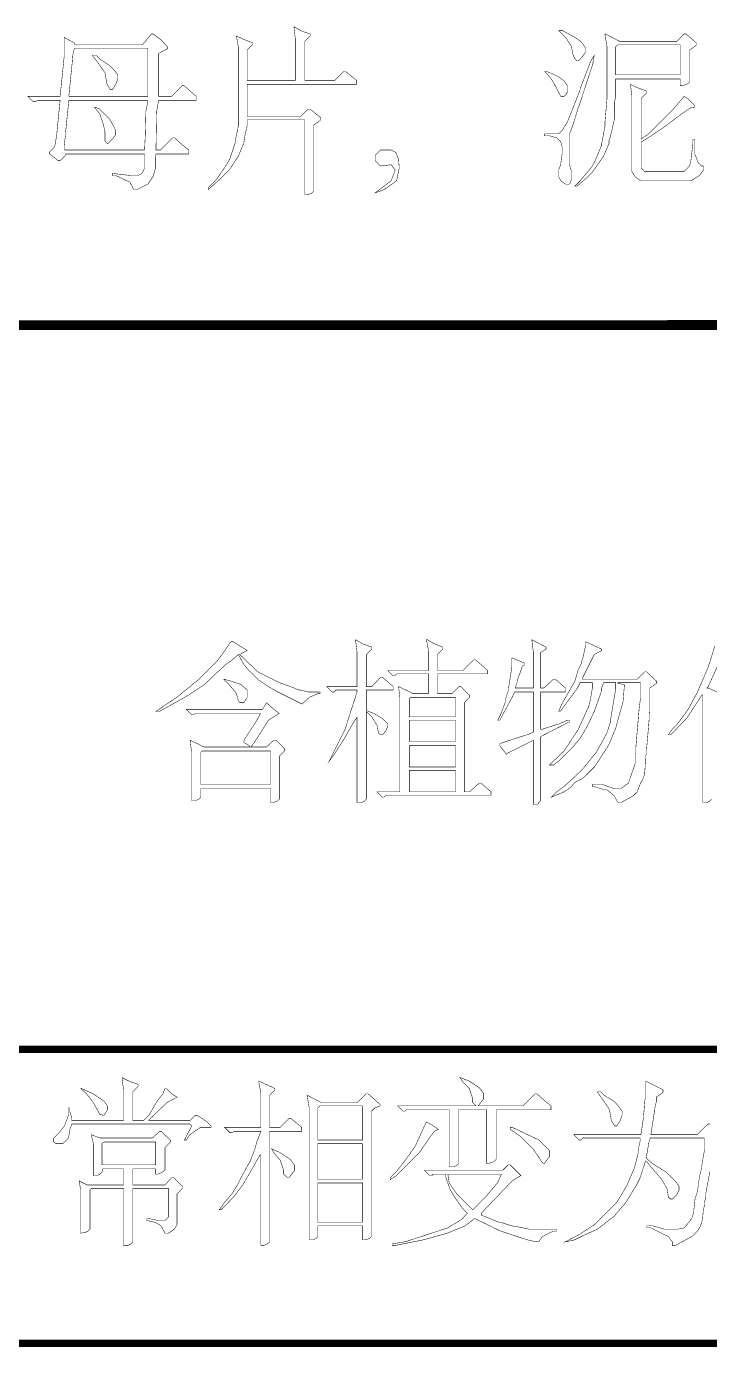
# Model space of a CAD drawing. Extents: x 94 to 452, y -72 to 1042.
# Drawn here: x 310.75 to 324.74, y 393.93 to 420.99 of the extents above; entities that cross this region are included whole.
import ezdxf

# ---------------------------------------------------------------- set-up
doc = ezdxf.new("R2010")
doc.units = 0
doc.header["$MEASUREMENT"] = 0
doc.layers.add('TREE_LAYER', color=7, linetype='Continuous')

msp = doc.modelspace()

# ---------------------------------------------------------------- linework, layer by layer
at = {"layer": 'TREE_LAYER'}
for points, const_width, elevation in [([(313.345539, 420.833776), (313.304362, 420.833776), (313.125931, 420.614168), (311.739656, 420.614168), (311.725931, 420.655344), (311.520048, 420.765148), (311.520048, 420.367109), (311.437695, 419.557305), (311.437695, 419.557305), (310.778872, 419.557305), (310.888676, 419.447501), (310.929852, 419.447501), (310.971029, 419.474952), (311.42397, 419.474952), (311.437695, 419.474952), (311.382793, 418.925933), (311.369068, 418.774952), (311.327891, 418.527893), (311.218088, 418.41809), (311.218088, 418.376913), (311.245539, 418.363188), (311.396519, 418.239658), (311.437695, 418.239658), (311.547499, 418.349462), (311.547499, 418.363188), (311.547499, 418.376913), (313.167107, 418.376913), (313.167107, 418.349462), (313.167107, 418.212207), (313.167107, 418.088678), (313.125931, 417.992599), (313.112205, 417.978874), (313.029852, 417.937697), (312.865146, 417.937697), (312.508284, 417.978874), (312.508284, 417.937697), (312.576911, 417.937697), (312.865146, 417.800442), (312.947499, 417.649462), (313.016127, 417.649462), (313.235735, 417.759266), (313.345539, 417.923972), (313.386715, 418.074952), (313.386715, 418.29456), (313.40044, 418.376913), (314.072989, 418.376913), (314.072989, 418.459266), (313.935735, 418.56907), (313.784754, 418.706325), (313.743578, 418.706325), (313.496519, 418.459266), (313.40044, 418.459266), (313.40044, 418.459266), (313.414166, 419.241619), (313.455342, 419.474952), (313.455342, 419.474952), (314.22397, 419.474952), (314.22397, 419.557305), (313.976911, 419.776913), (313.935735, 419.776913), (313.716127, 419.557305), (313.455342, 419.557305), (313.455342, 419.557305), (313.455342, 420.435737), (313.633774, 420.531815), (313.633774, 420.572992), (313.510244, 420.710246), (313.345539, 420.833776), (313.345539, 420.833776)], 0.01, 44), ([(316.227891, 420.984756), (316.227891, 420.984756), (316.227891, 420.957305), (316.255342, 420.737697), (316.255342, 419.886717), (316.255342, 419.886717), (315.280833, 419.886717), (315.267107, 419.886717), (315.267107, 420.504364), (315.376911, 420.614168), (315.376911, 420.655344), (315.19848, 420.723972), (315.047499, 420.792599), (315.088676, 420.559266), (315.088676, 418.953384), (315.033774, 418.692599), (315.020048, 418.596521), (314.910244, 418.267109), (314.80044, 418.088678), (314.64946, 417.86907), (314.471029, 417.690639), (314.471029, 417.649462), (314.704362, 417.855344), (314.910244, 418.061227), (315.088676, 418.335737), (315.19848, 418.596521), (315.225931, 418.774952), (315.267107, 418.953384), (315.267107, 419.076913), (315.280833, 419.076913), (316.433774, 419.076913), (316.447499, 419.076913), (316.447499, 417.539658), (316.488676, 417.539658), (316.584754, 417.567109), (316.625931, 417.608286), (316.625931, 418.967109), (316.763186, 419.063188), (316.776911, 419.076913), (316.776911, 419.11809), (316.557303, 419.296521), (316.516127, 419.296521), (316.365146, 419.145541), (315.280833, 419.145541), (315.267107, 419.159266), (315.267107, 419.804364), (315.280833, 419.804364), (317.504362, 419.804364), (317.504362, 419.886717), (317.284754, 420.065148), (317.243578, 420.065148), (317.065146, 419.886717), (316.447499, 419.886717), (316.447499, 419.886717), (316.447499, 420.682795), (316.557303, 420.792599), (316.557303, 420.833776), (316.365146, 420.902403), (316.227891, 420.984756), (316.227891, 420.984756)], 0.01, 44), ([(321.731813, 420.902403), (321.64946, 420.902403), (321.80044, 420.751423), (321.910244, 420.572992), (321.937695, 420.422011), (321.978872, 420.325933), (322.020048, 420.284756), (322.047499, 420.284756), (322.129852, 420.367109), (322.19848, 420.463188), (322.19848, 420.545541), (322.116127, 420.66907), (321.978872, 420.765148), (321.731813, 420.902403), (321.731813, 420.902403)], 0.01, 44), ([(322.610244, 420.833776), (322.596519, 420.833776), (322.596519, 420.806325), (322.637695, 420.586717), (322.637695, 419.516129), (322.596519, 419.035737), (322.596519, 418.953384), (322.527891, 418.582795), (322.527891, 418.555344), (322.376911, 418.198482), (322.308284, 418.088678), (322.088676, 417.827893), (321.978872, 417.71809), (322.020048, 417.71809), (322.184754, 417.855344), (322.34946, 418.02005), (322.569068, 418.335737), (322.678872, 418.596521), (322.678872, 418.651423), (322.706323, 418.733776), (322.747499, 418.912207), (322.788676, 419.090639), (322.788676, 419.447501), (322.816127, 419.54358), (322.816127, 419.914168), (322.829852, 419.914168), (324.133774, 419.914168), (324.133774, 419.914168), (324.133774, 419.776913), (324.17495, 419.776913), (324.271029, 419.804364), (324.325931, 419.845541), (324.325931, 420.504364), (324.463186, 420.600442), (324.463186, 420.614168), (324.463186, 420.655344), (324.257303, 420.833776), (324.216127, 420.833776), (324.065146, 420.682795), (322.89848, 420.682795), (322.610244, 420.833776), (322.610244, 420.833776)], 0.01, 44), ([(311.725931, 420.531815), (311.725931, 420.545541), (313.235735, 420.545541), (313.235735, 420.531815), (313.235735, 419.557305), (313.235735, 419.557305), (311.629852, 419.557305), (311.616127, 419.557305), (311.684754, 420.24358), (311.69848, 420.408286), (311.725931, 420.531815), (311.725931, 420.531815)], 0.01, 44), ([(322.857303, 420.614168), (322.857303, 420.614168), (324.133774, 420.614168), (324.133774, 420.614168), (324.133774, 419.996521), (324.133774, 419.996521), (322.829852, 419.996521), (322.816127, 419.996521), (322.816127, 420.572992), (322.857303, 420.614168), (322.857303, 420.614168)], 0.01, 44), ([(312.178872, 420.39456), (312.096519, 420.39456), (312.206323, 420.257305), (312.357303, 420.037697), (312.39848, 419.804364), (312.467107, 419.69456), (312.508284, 419.69456), (312.576911, 419.804364), (312.618088, 419.914168), (312.618088, 419.996521), (312.54946, 420.092599), (312.453382, 420.188678), (312.247499, 420.325933), (312.178872, 420.39456), (312.178872, 420.39456)], 0.01, 44), ([(322.376911, 420.39456), (322.308284, 420.284756), (322.088676, 419.722011), (322.088676, 419.69456), (321.827891, 419.035737), (321.718088, 418.857305), (321.64946, 418.788678), (321.361225, 418.788678), (321.361225, 418.747501), (321.471029, 418.747501), (321.608284, 418.706325), (321.690637, 418.623972), (321.718088, 418.527893), (321.718088, 418.376913), (321.690637, 418.184756), (321.690637, 418.157305), (321.64946, 418.061227), (321.64946, 417.910246), (321.690637, 417.827893), (321.786715, 417.759266), (321.869068, 417.759266), (321.910244, 417.855344), (321.910244, 418.02005), (321.869068, 418.157305), (321.869068, 418.788678), (321.910244, 418.884756), (321.951421, 419.008286), (322.047499, 419.323972), (322.07495, 419.392599), (322.34946, 420.229854), (322.34946, 420.257305), (322.376911, 420.39456), (322.376911, 420.39456)], 0.01, 44), ([(321.402401, 420.065148), (321.361225, 420.065148), (321.443578, 419.982795), (321.539656, 419.845541), (321.690637, 419.557305), (321.759264, 419.557305), (321.80044, 419.598482), (321.827891, 419.653384), (321.827891, 419.776913), (321.759264, 419.872992), (321.64946, 419.955344), (321.512205, 420.023972), (321.402401, 420.065148), (321.402401, 420.065148)], 0.01, 44), ([(323.118088, 419.804364), (323.118088, 419.804364), (323.118088, 419.790639), (323.145539, 419.571031), (323.145539, 418.02005), (323.214166, 417.910246), (323.32397, 417.827893), (324.353382, 417.827893), (324.422009, 417.86907), (324.531813, 417.937697), (324.614166, 418.047501), (324.614166, 418.129854), (324.572989, 418.129854), (324.504362, 418.198482), (324.435735, 418.376913), (324.435735, 418.678874), (324.394558, 418.678874), (324.394558, 418.582795), (324.353382, 418.225933), (324.325931, 418.129854), (324.216127, 418.02005), (323.406323, 418.02005), (323.337695, 418.088678), (323.337695, 418.623972), (323.47495, 418.706325), (323.804362, 418.925933), (324.147499, 419.186717), (324.353382, 419.323972), (324.435735, 419.337697), (324.435735, 419.365148), (324.284754, 419.516129), (324.216127, 419.557305), (323.996519, 419.296521), (323.47495, 418.774952), (323.365146, 418.706325), (323.337695, 418.678874), (323.337695, 418.692599), (323.337695, 419.516129), (323.447499, 419.625933), (323.447499, 419.667109), (323.255342, 419.735737), (323.118088, 419.804364), (323.118088, 419.804364)], 0.01, 44), ([(311.616127, 419.474952), (311.616127, 419.474952), (313.222009, 419.474952), (313.235735, 419.461227), (313.194558, 419.255344), (313.180833, 418.733776), (313.167107, 418.459266), (313.167107, 418.459266), (311.533774, 418.459266), (311.520048, 418.472992), (311.520048, 418.541619), (311.547499, 418.761227), (311.547499, 418.802403), (311.616127, 419.474952), (311.616127, 419.474952)], 0.01, 44), ([(312.151421, 419.337697), (312.137695, 419.337697), (312.247499, 419.200442), (312.316127, 419.008286), (312.357303, 418.829854), (312.357303, 418.637697), (312.39848, 418.596521), (312.425931, 418.596521), (312.508284, 418.678874), (312.576911, 418.774952), (312.576911, 418.857305), (312.508284, 418.99456), (312.439656, 419.104364), (312.247499, 419.296521), (312.151421, 419.337697), (312.151421, 419.337697)], 0.01, 44), ([(318.218088, 418.459266), (317.99848, 418.459266), (317.888676, 418.349462), (317.888676, 418.239658), (317.99848, 418.129854), (318.218088, 418.157305), (318.30044, 418.047501), (318.218088, 417.827893), (317.888676, 417.580835), (318.080833, 417.649462), (318.327891, 417.827893), (318.382793, 418.088678), (318.369068, 418.267109), (318.314166, 418.404364), (318.218088, 418.459266), (318.218088, 418.459266)], 0.01, 44), ([(221.22612, 414.84403), (449.22612, 414.90873)], 0.2, 228.000009), ([(314.978737, 408.386784), (314.93756, 408.386784), (314.923835, 408.373059), (314.78658, 408.167176), (314.649325, 407.988745), (314.265011, 407.604431), (313.825795, 407.247568), (313.400305, 406.959333), (313.468933, 406.959333), (313.866972, 407.178941), (314.059129, 407.288745), (314.388541, 407.508353), (314.827756, 407.920117), (314.868933, 407.947568), (314.965011, 408.016196), (315.088541, 408.126), (315.184619, 407.947568), (315.266972, 407.837764), (315.500305, 407.604431), (315.706188, 407.467176), (315.870894, 407.371098), (316.392462, 407.110313), (316.543443, 407.247568), (316.721874, 407.329921), (316.76305, 407.329921), (316.76305, 407.357372), (316.529717, 407.357372), (316.351286, 407.398549), (316.323835, 407.398549), (316.159129, 407.467176), (315.925795, 407.549529), (315.48658, 407.769137), (315.115992, 408.126), (315.266972, 408.208353), (314.978737, 408.386784), (314.978737, 408.386784)], 0.01, 45), ([(317.490501, 408.427961), (317.490501, 408.427961), (317.490501, 408.40051), (317.517952, 408.180902), (317.517952, 407.480902), (317.517952, 407.467176), (316.900305, 407.467176), (317.010109, 407.357372), (317.051286, 407.357372), (317.078737, 407.398549), (317.517952, 407.398549), (317.517952, 407.398549), (317.517952, 407.357372), (317.270894, 406.588745), (316.941482, 405.929921), (317.051286, 406.080902), (317.229717, 406.355411), (317.449325, 406.739725), (317.517952, 406.835804), (317.517952, 406.835804), (317.517952, 405.092666), (317.600305, 405.092666), (317.668933, 405.120117), (317.710109, 405.161294), (317.710109, 406.945608), (317.710109, 406.959333), (317.819913, 406.849529), (317.929717, 406.671098), (317.957168, 406.520117), (317.998345, 406.478941), (318.039521, 406.478941), (318.108148, 406.561294), (318.149325, 406.657372), (318.149325, 406.698549), (318.025795, 406.822078), (317.86109, 406.918157), (317.751286, 406.959333), (317.710109, 406.986784), (317.710109, 407.398549), (317.710109, 407.398549), (318.259129, 407.398549), (318.259129, 407.467176), (318.039521, 407.659333), (317.998345, 407.659333), (317.819913, 407.467176), (317.710109, 407.467176), (317.710109, 407.480902), (317.710109, 408.126), (317.819913, 408.235804), (317.819913, 408.27698), (317.627756, 408.345608), (317.490501, 408.427961), (317.490501, 408.427961)], 0.01, 45), ([(318.959129, 408.427961), (318.945403, 408.427961), (318.945403, 408.40051), (318.98658, 408.180902), (318.98658, 407.810313), (318.98658, 407.796588), (318.149325, 407.796588), (318.259129, 407.686784), (318.28658, 407.686784), (318.327756, 407.727961), (318.98658, 407.727961), (318.98658, 407.727961), (318.98658, 407.329921), (318.98658, 407.329921), (318.657168, 407.329921), (318.368933, 407.467176), (318.396384, 407.233843), (318.396384, 405.312274), (318.396384, 405.312274), (317.929717, 405.312274), (318.039521, 405.20247), (318.066972, 405.20247), (318.108148, 405.243647), (320.26305, 405.243647), (320.26305, 405.312274), (320.057168, 405.490706), (320.015992, 405.490706), (319.823835, 405.312274), (319.727756, 405.312274), (319.714031, 405.312274), (319.714031, 407.137764), (319.823835, 407.247568), (319.823835, 407.288745), (319.645403, 407.467176), (319.604227, 407.467176), (319.466972, 407.329921), (319.178737, 407.329921), (319.165011, 407.329921), (319.165011, 407.727961), (319.178737, 407.727961), (320.194423, 407.727961), (320.194423, 407.796588), (319.947364, 408.016196), (319.906188, 408.016196), (319.68658, 407.796588), (319.178737, 407.796588), (319.165011, 407.810313), (319.165011, 408.126), (319.274815, 408.235804), (319.274815, 408.27698), (319.096384, 408.345608), (318.959129, 408.427961), (318.959129, 408.427961)], 0.01, 45), ([(321.100305, 408.427961), (321.100305, 408.427961), (321.100305, 408.40051), (321.127756, 408.180902), (321.127756, 407.439725), (321.127756, 407.439725), (320.770894, 407.439725), (320.757168, 407.439725), (320.798345, 407.563255), (320.798345, 407.590706), (320.908148, 407.892666), (320.921874, 407.906392), (320.949325, 407.906392), (320.949325, 407.947568), (320.688541, 408.057372), (320.688541, 407.865215), (320.619913, 407.426), (320.619913, 407.398549), (320.551286, 407.192666), (320.551286, 407.137764), (320.468933, 406.918157), (320.400305, 406.780902), (320.441482, 406.780902), (320.441482, 406.780902), (320.702266, 407.261294), (320.743443, 407.357372), (321.127756, 407.357372), (321.127756, 407.357372), (321.127756, 406.533843), (321.031678, 406.492666), (320.441482, 406.30051), (320.441482, 406.259333), (320.578737, 406.080902), (320.619913, 406.122078), (320.633639, 406.122078), (321.127756, 406.369137), (321.127756, 406.369137), (321.127756, 405.05149), (321.210109, 405.05149), (321.278737, 405.133843), (321.278737, 406.437764), (321.292462, 406.45149), (321.855207, 406.739725), (321.868933, 406.739725), (321.868933, 406.780902), (321.827756, 406.780902), (321.649325, 406.698549), (321.635599, 406.698549), (321.292462, 406.588745), (321.278737, 406.588745), (321.278737, 407.357372), (321.278737, 407.357372), (321.78658, 407.357372), (321.78658, 407.439725), (321.580697, 407.618157), (321.539521, 407.618157), (321.347364, 407.439725), (321.278737, 407.439725), (321.278737, 407.439725), (321.278737, 408.167176), (321.388541, 408.235804), (321.388541, 408.235804), (321.388541, 408.27698), (321.100305, 408.427961), (321.100305, 408.427961)], 0.01, 45), ([(322.198345, 408.386784), (322.198345, 408.386784), (322.198345, 408.304431), (322.143443, 408.057372), (322.129717, 408.029921), (322.115992, 407.947568), (322.047364, 407.810313), (321.978737, 407.57698), (321.704227, 407.096588), (321.649325, 406.959333), (321.676776, 406.959333), (321.690501, 406.973059), (322.033639, 407.439725), (322.088541, 407.549529), (322.335599, 407.549529), (322.335599, 407.535804), (322.335599, 407.426), (322.294423, 407.178941), (322.280697, 407.15149), (322.266972, 407.069137), (322.047364, 406.588745), (321.759129, 406.149529), (321.457168, 405.861294), (321.539521, 405.861294), (321.635599, 405.929921), (321.951286, 406.245608), (322.088541, 406.410313), (322.225795, 406.643647), (322.376776, 406.959333), (322.527756, 407.384823), (322.527756, 407.439725), (322.568933, 407.549529), (322.815992, 407.549529), (322.815992, 407.535804), (322.815992, 407.426), (322.706188, 406.767176), (322.706188, 406.739725), (322.63756, 406.520117), (322.417952, 406.122078), (322.115992, 405.75149), (321.772854, 405.435804), (321.608148, 405.312274), (321.498345, 405.20247), (321.759129, 405.312274), (321.896384, 405.408353), (321.978737, 405.504431), (322.157168, 405.60051), (322.390501, 405.833843), (322.665011, 406.259333), (322.719913, 406.382862), (322.815992, 406.616196), (322.870894, 406.822078), (322.966972, 407.165215), (322.994423, 407.508353), (322.857168, 407.535804), (322.857168, 407.549529), (323.323835, 407.549529), (323.323835, 407.535804), (323.323835, 407.233843), (323.296384, 407.027961), (323.255207, 406.547568), (323.255207, 406.547568), (323.227756, 406.218157), (323.227756, 406.204431), (323.227756, 406.108353), (323.214031, 406.094627), (323.214031, 405.888745), (323.104227, 405.573059), (323.076776, 405.490706), (322.925795, 405.380902), (322.774815, 405.380902), (322.541482, 405.463255), (322.335599, 405.463255), (322.335599, 405.422078), (322.376776, 405.422078), (322.582658, 405.353451), (322.63756, 405.353451), (322.788541, 405.229921), (322.857168, 405.092666), (322.925795, 405.092666), (323.172854, 405.229921), (323.255207, 405.312274), (323.323835, 405.490706), (323.365011, 405.559333), (323.406188, 405.669137), (323.419913, 405.833843), (323.419913, 405.847568), (323.419913, 405.875019), (323.433639, 406.012274), (323.433639, 406.067176), (323.447364, 406.080902), (323.447364, 406.135804), (323.447364, 406.190706), (323.474815, 406.492666), (323.474815, 406.492666), (323.502266, 406.822078), (323.502266, 406.835804), (323.502266, 406.931882), (323.515992, 406.945608), (323.515992, 407.439725), (323.653246, 407.535804), (323.653246, 407.549529), (323.653246, 407.57698), (323.447364, 407.769137), (323.406188, 407.769137), (323.255207, 407.618157), (322.129717, 407.618157), (322.129717, 407.631882), (322.376776, 408.126), (322.527756, 408.208353), (322.527756, 408.235804), (322.198345, 408.386784), (322.198345, 408.386784)], 0.01, 45), ([(324.847364, 408.304431), (324.710109, 407.865215), (324.490501, 407.357372), (324.298345, 407.00051), (324.078737, 406.698549), (323.968933, 406.588745), (323.900305, 406.492666), (323.900305, 406.478941), (323.941482, 406.478941), (324.270894, 406.822078), (324.58658, 407.30247), (324.600305, 407.288745), (324.600305, 405.092666), (324.682658, 405.092666), (324.73756, 405.120117), (324.778737, 405.161294)], 0.01, 45), ([(324.888541, 407.357372), (324.710109, 407.439725), (324.696384, 407.439725), (324.682658, 407.439725), (324.710109, 407.467176), (324.957168, 408.016196)], 0.01, 45), ([(314.800305, 407.618157), (314.78658, 407.618157), (314.910109, 407.494627), (315.047364, 407.329921), (315.088541, 407.178941), (315.115992, 407.137764), (315.198345, 407.137764), (315.266972, 407.247568), (315.266972, 407.398549), (315.143443, 407.508353), (314.951286, 407.57698), (314.896384, 407.590706), (314.800305, 407.618157), (314.800305, 407.618157)], 0.01, 45), ([(315.665011, 407.137764), (315.582658, 407.00051), (314.017952, 407.00051), (314.127756, 406.890706), (314.168933, 406.890706), (314.210109, 406.918157), (315.541482, 406.918157), (315.541482, 406.918157), (315.445403, 406.739725), (315.225795, 406.410313), (315.198345, 406.341686), (315.198345, 406.327961), (315.308148, 406.259333), (315.335599, 406.231882), (315.335599, 406.231882), (314.388541, 406.231882), (314.100305, 406.369137), (314.127756, 406.135804), (314.127756, 405.133843), (314.223835, 405.133843), (314.278737, 405.161294), (314.319913, 405.20247), (314.319913, 405.380902), (314.319913, 405.380902), (315.733639, 405.380902), (315.747364, 405.380902), (315.747364, 405.092666), (315.788541, 405.092666), (315.884619, 405.120117), (315.925795, 405.161294), (315.925795, 406.039725), (316.035599, 406.149529), (316.035599, 406.190706), (315.857168, 406.369137), (315.815992, 406.369137), (315.665011, 406.231882), (315.349325, 406.231882), (315.349325, 406.231882), (315.445403, 406.369137), (315.706188, 406.780902), (315.925795, 406.918157), (315.815992, 407.00051), (315.665011, 407.137764), (315.665011, 407.137764)], 0.01, 45), ([(318.615992, 407.247568), (318.615992, 407.247568), (319.535599, 407.247568), (319.535599, 407.247568), (319.535599, 406.849529), (319.535599, 406.849529), (318.588541, 406.849529), (318.588541, 406.849529), (318.588541, 407.220117), (318.615992, 407.247568), (318.615992, 407.247568)], 0.01, 45), ([(318.588541, 406.767176), (318.588541, 406.780902), (319.535599, 406.780902), (319.535599, 406.767176), (319.535599, 406.341686), (319.535599, 406.341686), (318.588541, 406.341686), (318.588541, 406.341686), (318.588541, 406.767176), (318.588541, 406.767176)], 0.01, 45), ([(318.588541, 406.259333), (318.588541, 406.259333), (319.535599, 406.259333), (319.535599, 406.259333), (319.535599, 405.833843), (319.535599, 405.820117), (318.588541, 405.820117), (318.588541, 405.833843), (318.588541, 406.259333), (318.588541, 406.259333)], 0.01, 45), ([(314.347364, 406.149529), (314.347364, 406.149529), (315.733639, 406.149529), (315.747364, 406.149529), (315.747364, 405.463255), (315.733639, 405.463255), (314.319913, 405.463255), (314.319913, 405.463255), (314.319913, 406.122078), (314.347364, 406.149529), (314.347364, 406.149529)], 0.01, 45), ([(318.588541, 405.75149), (318.588541, 405.75149), (319.535599, 405.75149), (319.535599, 405.75149), (319.535599, 405.312274), (319.535599, 405.312274), (318.588541, 405.312274), (318.588541, 405.312274), (318.588541, 405.75149), (318.588541, 405.75149)], 0.01, 45), ([(221.22612, 400.039582), (399.22612, 400.039582)], 0.15, 178), ([(312.707236, 399.456375), (312.707236, 399.456375), (312.707236, 399.442649), (312.734687, 399.223041), (312.734687, 398.591669), (312.734687, 398.577943), (311.677824, 398.577943), (311.677824, 398.632845), (311.636647, 398.756375), (311.636647, 398.838728), (311.609196, 398.838728), (311.609196, 398.687747), (311.526843, 398.468139), (311.41704, 398.330884), (311.307236, 398.22108), (311.307236, 398.138728), (311.348412, 398.111277), (311.499392, 398.111277), (311.609196, 398.22108), (311.636647, 398.385786), (311.636647, 398.399512), (311.677824, 398.509316), (314.09351, 398.509316), (314.134687, 398.468139), (313.983706, 398.179904), (314.024883, 398.179904), (314.09351, 398.289708), (314.313118, 398.440688), (314.532726, 398.440688), (314.532726, 398.468139), (314.450373, 398.550492), (314.244491, 398.687747), (314.203314, 398.687747), (314.09351, 398.577943), (313.256255, 398.577943), (313.256255, 398.591669), (313.626843, 398.948531), (313.832726, 399.058335), (313.722922, 399.126963), (313.613118, 399.236767), (313.585667, 399.236767), (313.544491, 399.126963), (313.434687, 398.989708), (313.256255, 398.687747), (313.146451, 398.577943), (312.926843, 398.577943), (312.926843, 398.591669), (312.926843, 399.168139), (313.036647, 399.277943), (313.036647, 399.31912), (312.844491, 399.387747), (312.707236, 399.456375), (312.707236, 399.456375)], 0.01, 46), ([(319.638608, 399.456375), (319.624883, 399.456375), (319.69351, 399.360296), (319.81704, 399.236767), (319.885667, 399.030884), (319.885667, 398.948531), (319.954294, 398.879904), (319.954294, 398.879904), (318.348412, 398.879904), (318.458216, 398.7701), (318.499392, 398.7701), (318.526843, 398.797551), (319.405275, 398.797551), (319.405275, 398.797551), (319.405275, 397.630884), (319.501353, 397.630884), (319.556255, 397.658335), (319.597432, 397.699512), (319.597432, 398.797551), (319.597432, 398.797551), (320.173902, 398.797551), (320.173902, 398.797551), (320.173902, 397.699512), (320.269981, 397.713237), (320.324883, 397.740688), (320.366059, 397.781865), (320.366059, 398.797551), (320.366059, 398.797551), (321.491549, 398.797551), (321.491549, 398.879904), (321.354294, 398.989708), (321.203314, 399.126963), (321.162138, 399.126963), (320.915079, 398.879904), (320.009196, 398.879904), (319.995471, 398.879904), (320.009196, 398.893629), (320.105275, 399.017159), (320.105275, 399.140688), (320.022922, 399.250492), (319.81704, 399.387747), (319.638608, 399.456375), (319.638608, 399.456375)], 0.01, 46), ([(311.869981, 399.236767), (311.856255, 399.236767), (311.979785, 399.126963), (312.11704, 398.948531), (312.199392, 398.797551), (312.254294, 398.701473), (312.336647, 398.687747), (312.405275, 398.797551), (312.405275, 398.879904), (312.336647, 398.975982), (312.11704, 399.126963), (311.869981, 399.236767), (311.869981, 399.236767)], 0.01, 46), ([(315.507236, 399.387747), (315.507236, 399.387747), (315.507236, 399.360296), (315.548412, 399.140688), (315.548412, 398.440688), (315.534687, 398.440688), (314.807236, 398.440688), (314.91704, 398.330884), (314.958216, 398.330884), (314.999392, 398.358335), (315.534687, 398.358335), (315.548412, 398.358335), (315.49351, 398.207355), (315.479785, 398.193629), (315.438608, 398.042649), (315.438608, 398.028924), (315.328804, 397.740688), (315.301353, 397.699512), (315.095471, 397.315198), (315.06802, 397.260296), (314.958216, 397.081865), (314.807236, 396.903433), (314.697432, 396.752453), (314.738608, 396.752453), (315.013118, 397.040688), (315.177824, 397.260296), (315.424883, 397.685786), (315.438608, 397.713237), (315.534687, 397.877943), (315.548412, 397.864218), (315.548412, 396.025002), (315.61704, 396.025002), (315.685667, 396.052453), (315.726843, 396.093629), (315.726843, 398.358335), (315.726843, 398.358335), (316.385667, 398.358335), (316.385667, 398.440688), (316.166059, 398.61912), (316.124883, 398.61912), (315.946451, 398.440688), (315.726843, 398.440688), (315.726843, 398.440688), (315.726843, 399.099512), (315.836647, 399.209316), (315.836647, 399.236767), (315.658216, 399.31912), (315.507236, 399.387747), (315.507236, 399.387747)], 0.01, 46), ([(323.426843, 399.387747), (323.426843, 399.387747), (323.426843, 399.003433), (323.413118, 399.003433), (323.399392, 398.825002), (323.385667, 398.687747), (323.385667, 398.646571), (323.330765, 398.289708), (321.958216, 398.289708), (322.06802, 398.179904), (322.109196, 398.179904), (322.136647, 398.22108), (323.31704, 398.22108), (323.31704, 398.207355), (323.31704, 398.207355), (323.31704, 398.166178), (323.289589, 398.042649), (323.289589, 398.015198), (323.275863, 397.946571), (323.275863, 397.91912), (323.234687, 397.740688), (323.220961, 397.713237), (323.207236, 397.630884), (323.04253, 397.246571), (322.905275, 397.013237), (322.836647, 396.903433), (322.383706, 396.450492), (322.06802, 396.24461), (321.779785, 396.093629), (321.971942, 396.134806), (322.136647, 396.217159), (322.438608, 396.354414), (322.795471, 396.628924), (322.822922, 396.6701), (323.015079, 396.889708), (323.234687, 397.246571), (323.31704, 397.411277), (323.426843, 397.754414), (323.454294, 397.740688), (323.522922, 397.64461), (323.646451, 397.507355), (323.756255, 397.3701), (323.866059, 397.191669), (323.89351, 397.013237), (323.934687, 396.972061), (323.975863, 396.972061), (324.058216, 397.054414), (324.113118, 397.150492), (324.113118, 397.232845), (324.044491, 397.328924), (323.852334, 397.52108), (323.564098, 397.699512), (323.440569, 397.809316), (323.495471, 398.138728), (323.509196, 398.152453), (323.509196, 398.193629), (323.522922, 398.22108), (324.620961, 398.22108), (324.634687, 398.207355), (324.634687, 397.987747), (324.552334, 397.493629), (324.538608, 397.466178), (324.511157, 397.301473), (324.511157, 397.274022), (324.483706, 397.109316), (324.44253, 396.985786), (324.428804, 396.862257), (324.415079, 396.738728), (324.415079, 396.711277), (324.373902, 396.574022), (324.222922, 396.381865), (324.085667, 396.354414), (324.058216, 396.354414), (323.811157, 396.354414), (323.577824, 396.423041), (323.454294, 396.423041), (323.454294, 396.381865), (323.536647, 396.381865), (323.89351, 396.203433), (323.975863, 396.093629), (323.975863, 396.025002), (324.044491, 396.025002), (324.373902, 396.203433), (324.497432, 396.326963), (324.552334, 396.423041), (324.566059, 396.464218), (324.59351, 396.560296), (324.607236, 396.711277), (324.634687, 396.862257), (324.634687, 396.903433), (324.662138, 397.026963), (324.662138, 397.09559), (324.744491, 397.534806)], 0.01, 46), ([(322.507236, 399.168139), (322.438608, 399.168139), (322.534687, 399.030884), (322.685667, 398.811277), (322.726843, 398.577943), (322.795471, 398.468139), (322.836647, 398.468139), (322.905275, 398.577943), (322.946451, 398.687747), (322.946451, 398.7701), (322.877824, 398.866178), (322.795471, 398.962257), (322.575863, 399.099512), (322.507236, 399.168139), (322.507236, 399.168139)], 0.01, 46), ([(324.744491, 398.509316), (324.703314, 398.509316), (324.483706, 398.289708), (323.536647, 398.289708), (323.536647, 398.303433), (323.605275, 398.742649), (323.605275, 398.783826), (323.646451, 398.962257), (323.646451, 399.058335), (323.783706, 399.154414), (323.783706, 399.168139), (323.783706, 399.209316), (323.426843, 399.387747), (323.426843, 399.387747)], 0.01, 46), ([(317.744491, 399.126963), (317.703314, 399.126963), (317.524883, 398.948531), (316.783706, 398.948531), (316.495471, 399.099512), (316.536647, 398.852453), (316.536647, 396.134806), (316.619, 396.134806), (316.673902, 396.162257), (316.715079, 396.203433), (316.715079, 396.423041), (316.715079, 396.423041), (317.620961, 396.423041), (317.634687, 396.423041), (317.634687, 396.134806), (317.675863, 396.134806), (317.771942, 396.162257), (317.813118, 396.203433), (317.813118, 398.7701), (317.881745, 398.838728), (317.991549, 398.879904), (317.991549, 398.907355), (317.744491, 399.126963), (317.744491, 399.126963)], 0.01, 46), ([(316.74253, 398.866178), (316.756255, 398.879904), (317.620961, 398.879904), (317.634687, 398.866178), (317.634687, 398.179904), (317.620961, 398.179904), (316.715079, 398.179904), (316.715079, 398.179904), (316.715079, 398.838728), (316.74253, 398.866178), (316.74253, 398.866178)], 0.01, 46), ([(313.503314, 398.358335), (313.475863, 398.358335), (313.324883, 398.22108), (312.254294, 398.22108), (312.075863, 398.289708), (312.11704, 398.111277), (312.11704, 397.452453), (312.185667, 397.452453), (312.254294, 397.479904), (312.295471, 397.52108), (312.309196, 397.589708), (312.734687, 397.589708), (312.734687, 397.589708), (312.734687, 397.274022), (312.734687, 397.260296), (311.99351, 397.260296), (311.828804, 397.342649), (311.856255, 397.164218), (311.856255, 396.272061), (311.952334, 396.285786), (312.007236, 396.313237), (312.048412, 396.354414), (312.048412, 397.150492), (312.075863, 397.191669), (312.734687, 397.191669), (312.734687, 397.191669), (312.734687, 396.025002), (312.830765, 396.025002), (312.885667, 396.052453), (312.926843, 396.093629), (312.926843, 397.191669), (312.926843, 397.191669), (313.654294, 397.191669), (313.654294, 397.191669), (313.654294, 396.601473), (313.585667, 396.532845), (313.448412, 396.532845), (313.24253, 396.574022), (313.215079, 396.574022), (313.215079, 396.532845), (313.39351, 396.491669), (313.503314, 396.423041), (313.585667, 396.272061), (313.654294, 396.272061), (313.777824, 396.354414), (313.832726, 396.450492), (313.832726, 397.081865), (313.94253, 397.191669), (313.94253, 397.232845), (313.764098, 397.411277), (313.722922, 397.411277), (313.585667, 397.260296), (312.926843, 397.260296), (312.926843, 397.274022), (312.926843, 397.589708), (312.926843, 397.589708), (313.39351, 397.589708), (313.39351, 397.589708), (313.39351, 397.479904), (313.434687, 397.479904), (313.530765, 397.52108), (313.585667, 397.562257), (313.585667, 398.028924), (313.695471, 398.138728), (313.695471, 398.179904), (313.503314, 398.358335), (313.503314, 398.358335)], 0.01, 46), ([(318.938608, 398.550492), (318.911157, 398.49559), (318.719, 398.0701), (318.56802, 397.850492), (318.348412, 397.562257), (318.197432, 397.411277), (318.197432, 397.3701), (318.307236, 397.438728), (318.801353, 397.932845), (319.048412, 398.289708), (319.11704, 398.372061), (319.185667, 398.399512), (319.020961, 398.509316), (318.938608, 398.550492), (318.938608, 398.550492)], 0.01, 46), ([(320.695471, 398.440688), (320.654294, 398.440688), (320.654294, 398.399512), (320.873902, 398.248531), (321.134687, 397.987747), (321.313118, 397.713237), (321.354294, 397.699512), (321.464098, 397.850492), (321.464098, 397.960296), (321.244491, 398.179904), (320.695471, 398.440688), (320.695471, 398.440688)], 0.01, 46), ([(312.336647, 398.138728), (312.336647, 398.138728), (313.39351, 398.138728), (313.39351, 398.138728), (313.39351, 397.672061), (313.39351, 397.672061), (312.309196, 397.672061), (312.295471, 397.672061), (312.295471, 398.111277), (312.336647, 398.138728), (312.336647, 398.138728)], 0.01, 46), ([(316.715079, 398.097551), (316.715079, 398.111277), (317.620961, 398.111277), (317.634687, 398.097551), (317.634687, 397.383826), (317.620961, 397.3701), (316.715079, 397.3701), (316.715079, 397.383826), (316.715079, 398.097551), (316.715079, 398.097551)], 0.01, 46), ([(315.76802, 398.001473), (315.76802, 398.001473), (315.836647, 397.891669), (315.946451, 397.768139), (316.015079, 397.562257), (316.015079, 397.479904), (316.097432, 397.411277), (316.124883, 397.411277), (316.234687, 397.548531), (316.234687, 397.672061), (316.234687, 397.672061), (316.152334, 397.781865), (315.946451, 397.91912), (315.891549, 397.946571), (315.76802, 398.001473), (315.76802, 398.001473)], 0.01, 46), ([(320.654294, 397.672061), (320.613118, 397.672061), (320.503314, 397.562257), (318.897432, 397.562257), (319.007236, 397.452453), (319.048412, 397.452453), (319.075863, 397.479904), (319.336647, 397.479904), (319.336647, 397.411277), (319.419, 397.177943), (319.515079, 397.013237), (319.679785, 396.779904), (319.775863, 396.683826), (319.666059, 396.560296), (319.377824, 396.381865), (318.499392, 396.093629), (318.471942, 396.093629), (318.238608, 396.052453), (318.238608, 396.025002), (318.320961, 396.025002), (318.869981, 396.134806), (319.364098, 396.272061), (319.734687, 396.423041), (319.926843, 396.574022), (320.462138, 396.313237), (321.011157, 396.134806), (321.134687, 396.107355), (321.21704, 396.093629), (321.244491, 396.093629), (321.244491, 396.107355), (321.313118, 396.203433), (321.532726, 396.313237), (321.601353, 396.313237), (321.601353, 396.354414), (321.038608, 396.354414), (320.777824, 396.409316), (320.681745, 396.423041), (320.475863, 396.491669), (320.434687, 396.491669), (320.064098, 396.642649), (320.064098, 396.683826), (320.695471, 397.342649), (320.873902, 397.452453), (320.654294, 397.672061), (320.654294, 397.672061)], 0.01, 46), ([(316.715079, 397.301473), (316.715079, 397.301473), (317.620961, 397.301473), (317.634687, 397.301473), (317.634687, 396.505394), (317.620961, 396.491669), (316.715079, 396.491669), (316.715079, 396.505394), (316.715079, 397.301473), (316.715079, 397.301473)], 0.01, 46), ([(319.377824, 397.479904), (319.377824, 397.479904), (320.475863, 397.479904), (320.475863, 397.479904), (320.39351, 397.301473), (320.173902, 397.040688), (319.885667, 396.752453), (319.556255, 397.081865), (319.405275, 397.301473), (319.377824, 397.479904), (319.377824, 397.479904)], 0.01, 46), ([(221.22612, 394.004247), (399.22612, 394.02692)], 0.15, 178.000001)]:
    msp.add_lwpolyline(points, dxfattribs=dict(at, const_width=const_width, elevation=elevation))

doc.saveas('drawing.dxf')
